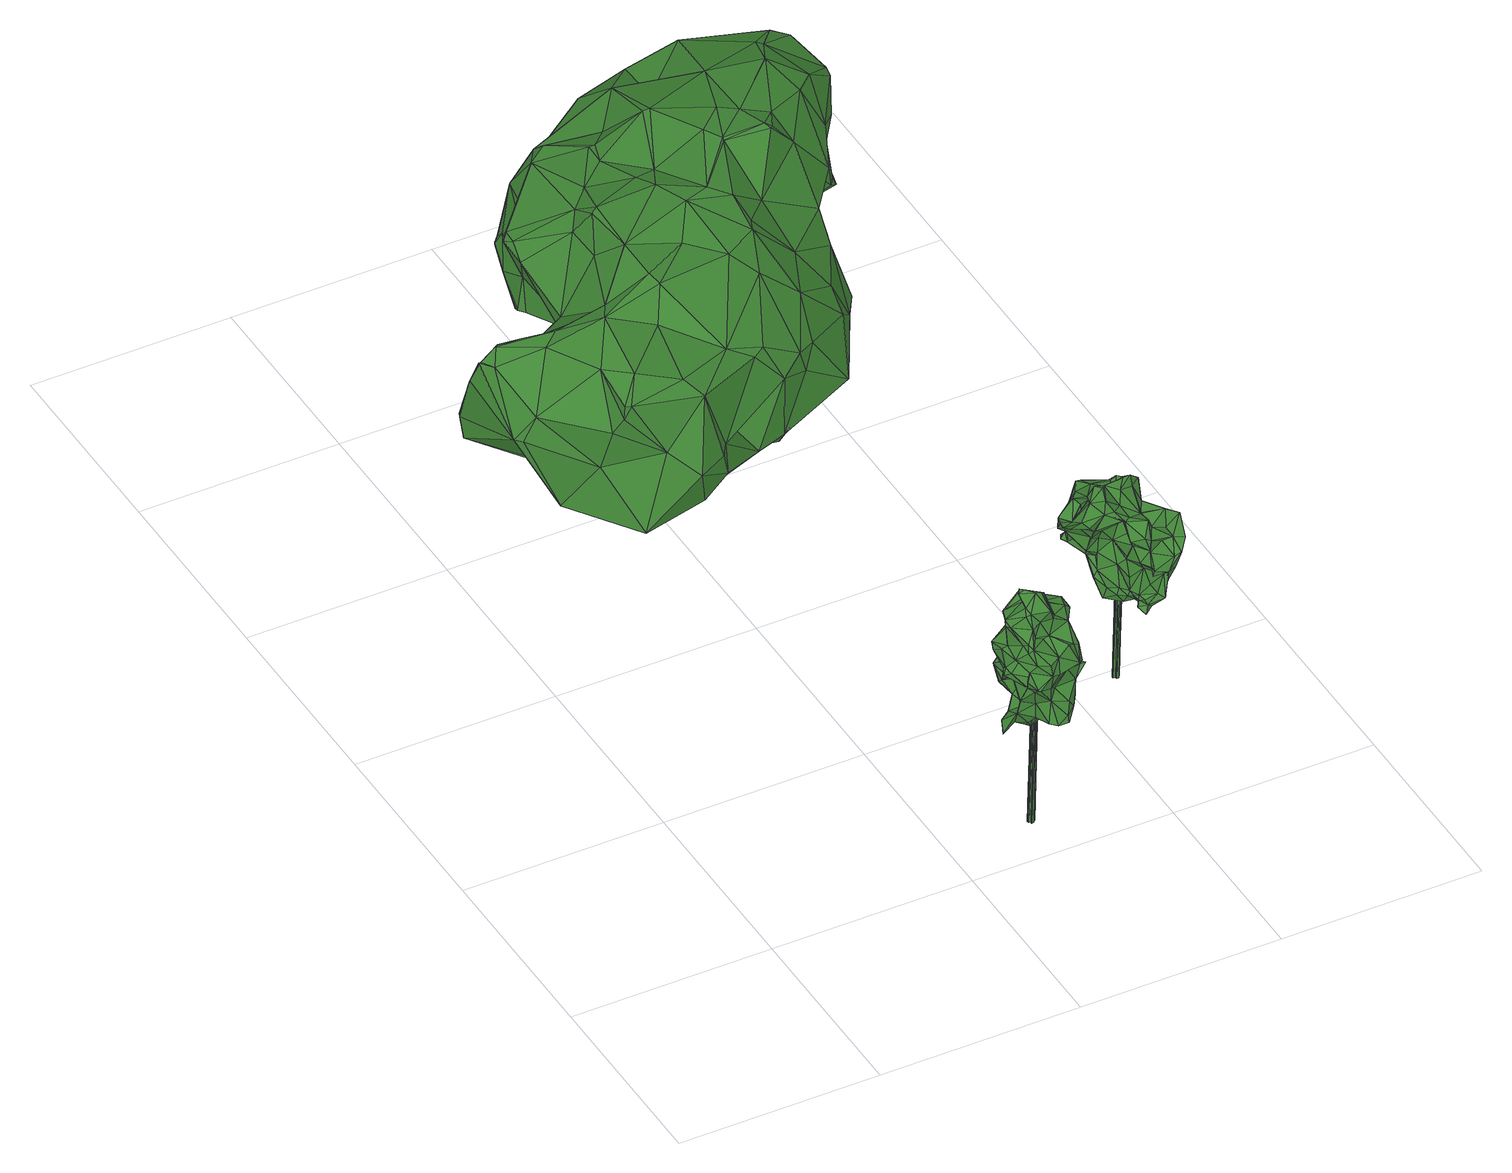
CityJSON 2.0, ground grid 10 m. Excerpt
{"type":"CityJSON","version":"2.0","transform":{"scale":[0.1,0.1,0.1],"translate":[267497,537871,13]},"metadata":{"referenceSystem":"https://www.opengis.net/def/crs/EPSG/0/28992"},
"CityObjects":{
"tree1":{"type":"SolitaryVegetationObject","attributes":{"gtid":310,"crown_width_m":4.36,"crown_median_z":22.22,"crown_r50_m":0.292,"crown_porosity":0.921,"trunk_H_m":8.79,"trunk_DBH_m":0.231,"trunk_radius_m":0.116,"trunk_base_height_m":13.43,"original_gtid":"310"},"geometry":[{"type":"MultiSurface","lod":"3","boundaries":[[[0,1,2]],[[0,2,3]],[[4,5,6]],[[7,8,9]],[[10,11,12]],[[13,14,15]],[[16,17,18]],[[19,20,14]],[[5,21,22]],[[4,21,5]],[[23,24,1]],[[25,5,22]],[[26,27,28]],[[22,29,25]],[[30,31,18]],[[32,33,34]],[[27,35,36]],[[37,1,38]],[[39,40,41]],[[39,42,40]],[[43,44,45]],[[46,47,48]],[[49,50,51]],[[7,24,8]],[[27,36,52]],[[53,54,55]],[[53,55,19]],[[56,57,58]],[[59,60,61]],[[62,63,64]],[[65,5,25]],[[66,49,67]],[[68,49,66]],[[15,69,70]],[[71,70,69]],[[72,73,7]],[[35,74,12]],[[75,29,76]],[[39,41,54]],[[18,17,77]],[[78,4,79]],[[80,81,82]],[[57,83,84]],[[15,70,53]],[[85,80,86]],[[87,61,88]],[[87,88,89]],[[9,12,74]],[[35,12,11]],[[35,11,90]],[[15,53,13]],[[65,91,92]],[[93,17,16]],[[52,94,45]],[[38,95,37]],[[96,97,98]],[[93,77,17]],[[25,29,65]],[[99,10,23]],[[100,101,102]],[[82,81,64]],[[9,10,12]],[[103,104,105]],[[22,21,106]],[[22,106,29]],[[79,46,107]],[[42,39,70]],[[19,108,20]],[[109,110,87]],[[111,112,113]],[[114,115,116]],[[19,55,54]],[[71,117,42]],[[70,71,42]],[[71,118,117]],[[4,119,21]],[[35,120,74]],[[19,14,13]],[[53,19,13]],[[121,122,123]],[[59,110,124]],[[105,28,52]],[[37,95,125]],[[126,36,90]],[[127,128,129]],[[130,68,85]],[[80,85,81]],[[99,23,0]],[[112,131,132]],[[133,132,131]],[[47,134,135]],[[47,135,48]],[[54,53,39]],[[53,70,39]],[[136,137,138]],[[139,140,123]],[[124,110,141]],[[107,95,142]],[[107,142,79]],[[109,87,143]],[[142,121,140]],[[110,59,87]],[[136,144,145]],[[103,105,52]],[[81,146,64]],[[28,105,31]],[[6,147,92]],[[148,85,86]],[[148,106,85]],[[0,23,1]],[[54,149,19]],[[150,151,152]],[[153,154,124]],[[101,154,153]],[[18,31,16]],[[51,79,155]],[[121,123,140]],[[54,41,156]],[[61,76,97]],[[75,76,61]],[[93,157,158]],[[114,157,16]],[[4,78,155]],[[159,44,43]],[[151,44,159]],[[160,161,152]],[[162,163,81]],[[77,30,18]],[[164,149,99]],[[16,31,114]],[[77,165,30]],[[98,148,86]],[[98,86,96]],[[76,29,106]],[[166,167,50]],[[97,76,98]],[[77,158,62]],[[154,92,147]],[[168,127,129]],[[168,129,118]],[[139,169,79]],[[78,79,169]],[[37,125,170]],[[171,119,154]],[[142,139,79]],[[172,116,143]],[[114,116,157]],[[31,115,114]],[[63,173,96]],[[138,137,174]],[[51,175,79]],[[113,176,108]],[[143,115,177]],[[156,10,149]],[[26,178,165]],[[10,99,149]],[[57,45,94]],[[100,102,47]],[[56,45,57]],[[165,77,179]],[[16,157,93]],[[43,56,180]],[[181,161,141]],[[177,161,181]],[[182,144,136]],[[145,32,34]],[[78,85,183]],[[4,6,92]],[[35,90,36]],[[43,180,129]],[[43,129,128]],[[136,127,168]],[[0,3,113]],[[113,3,111]],[[161,177,150]],[[23,10,8]],[[184,100,47]],[[92,154,119]],[[172,96,173]],[[93,158,77]],[[185,154,184]],[[186,187,163]],[[156,41,126]],[[26,120,35]],[[27,26,35]],[[105,104,31]],[[134,47,100]],[[180,118,129]],[[30,165,178]],[[188,128,127]],[[0,189,99]],[[158,63,62]],[[126,84,83]],[[174,190,191]],[[31,104,115]],[[177,115,104]],[[130,21,171]],[[26,74,120]],[[9,74,72]],[[71,133,168]],[[71,168,118]],[[61,60,75]],[[154,100,184]],[[89,143,87]],[[121,142,192]],[[127,193,188]],[[136,193,127]],[[145,34,193]],[[145,193,136]],[[172,88,97]],[[172,97,96]],[[174,137,190]],[[113,108,189]],[[113,189,0]],[[138,194,182]],[[138,182,136]],[[194,134,182]],[[28,27,52]],[[83,36,126]],[[108,19,164]],[[34,33,193]],[[133,69,195]],[[155,119,4]],[[155,78,67]],[[196,133,20]],[[196,20,132]],[[169,81,85]],[[169,85,78]],[[179,162,123]],[[182,47,144]],[[195,14,20]],[[195,20,133]],[[10,126,11]],[[156,126,10]],[[52,36,94]],[[11,126,90]],[[7,9,72]],[[197,121,73]],[[198,7,73]],[[198,73,121]],[[198,121,7]],[[1,199,2]],[[152,151,159]],[[103,44,151]],[[179,163,162]],[[8,10,9]],[[116,158,157]],[[30,178,31]],[[28,31,178]],[[148,98,76]],[[160,152,159]],[[137,200,190]],[[58,117,180]],[[58,180,56]],[[111,200,136]],[[142,140,139]],[[155,79,4]],[[154,68,171]],[[154,185,68]],[[14,69,15]],[[108,132,20]],[[184,167,166]],[[38,1,24]],[[7,38,24]],[[37,199,1]],[[185,49,68]],[[97,88,61]],[[137,136,200]],[[121,192,7]],[[143,89,201]],[[201,89,88]],[[38,192,95]],[[142,95,192]],[[104,150,177]],[[151,150,103]],[[104,103,150]],[[200,202,2]],[[143,116,115]],[[133,71,69]],[[164,19,149]],[[156,149,54]],[[28,178,26]],[[141,161,203]],[[184,166,185]],[[100,154,101]],[[63,86,64]],[[80,64,86]],[[147,65,92]],[[203,204,141]],[[94,36,57]],[[83,57,36]],[[23,8,24]],[[102,144,47]],[[199,170,191]],[[199,37,170]],[[112,176,113]],[[4,92,119]],[[171,21,119]],[[72,74,26]],[[182,134,47]],[[150,152,161]],[[41,84,126]],[[169,162,81]],[[169,139,162]],[[165,73,26]],[[128,205,160]],[[49,166,50]],[[206,67,183]],[[207,141,110]],[[207,110,109]],[[143,177,109]],[[181,141,207]],[[56,43,45]],[[46,79,175]],[[14,195,69]],[[50,175,51]],[[29,91,65]],[[170,125,48]],[[63,96,86]],[[60,59,154]],[[60,154,75]],[[5,65,147]],[[5,147,6]],[[186,77,62]],[[186,62,187]],[[146,187,64]],[[139,123,162]],[[166,49,185]],[[200,2,190]],[[111,3,200]],[[191,170,174]],[[64,80,82]],[[186,163,77]],[[77,163,179]],[[205,128,188]],[[68,206,85]],[[183,85,206]],[[62,64,187]],[[102,32,208]],[[102,208,144]],[[66,67,206]],[[78,183,67]],[[7,192,38]],[[164,99,189]],[[164,189,108]],[[205,188,204]],[[203,205,204]],[[146,81,163]],[[33,141,204]],[[33,204,193]],[[146,163,187]],[[106,130,85]],[[21,130,106]],[[68,130,171]],[[199,190,2]],[[191,190,199]],[[72,26,73]],[[75,154,91]],[[75,91,29]],[[59,124,154]],[[141,33,209]],[[48,125,46]],[[46,125,107]],[[158,173,63]],[[107,125,95]],[[172,173,116]],[[108,176,132]],[[112,132,176]],[[159,43,160]],[[205,161,160]],[[43,128,160]],[[193,204,188]],[[205,203,161]],[[161,203,150]],[[102,101,33]],[[33,101,209]],[[118,180,117]],[[201,88,143]],[[172,143,88]],[[57,40,58]],[[87,59,61]],[[174,48,138]],[[48,174,170]],[[66,206,68]],[[67,49,51]],[[67,51,155]],[[144,208,145]],[[32,145,208]],[[109,210,207]],[[109,177,210]],[[181,210,177]],[[207,210,181]],[[111,131,112]],[[136,131,111]],[[117,40,42]],[[136,168,131]],[[133,131,168]],[[102,33,211]],[[32,211,33]],[[102,211,32]],[[50,167,212]],[[175,50,212]],[[175,212,46]],[[167,184,212]],[[47,46,212]],[[47,212,184]],[[84,41,40]],[[84,40,57]],[[58,40,117]],[[101,153,124]],[[141,101,124]],[[141,209,101]],[[165,197,73]],[[196,132,133]],[[200,3,202]],[[134,194,135]],[[2,202,3]],[[48,135,138]],[[138,135,194]],[[116,173,158]],[[148,76,106]],[[197,122,121]],[[165,122,197]],[[179,122,165]],[[123,122,179]],[[52,44,103]],[[45,44,52]],[[154,92,91]],[[213,214,215]],[[213,215,216]],[[216,215,217]],[[216,217,218]],[[215,214,219]],[[215,219,217]],[[217,219,220]],[[217,220,218]],[[219,214,221]],[[219,221,220]],[[220,221,222]],[[220,222,218]],[[221,214,223]],[[221,223,222]],[[223,214,224]],[[223,224,222]],[[222,224,225]],[[222,225,218]],[[224,214,226]],[[224,226,225]],[[225,226,227]],[[225,227,218]],[[226,214,227]],[[214,228,227]],[[227,228,229]],[[227,229,218]],[[228,214,230]],[[228,230,229]],[[230,214,231]],[[230,231,229]],[[229,231,232]],[[229,232,218]],[[231,214,233]],[[231,233,232]],[[233,214,213]],[[233,213,232]],[[232,213,216]],[[232,216,218]]]}]},
"tree2":{"type":"SolitaryVegetationObject","attributes":{"gtid":207,"crown_width_m":21.59,"crown_median_z":22.96,"crown_r50_m":0.52,"crown_porosity":0.862,"trunk_H_m":9.51,"trunk_DBH_m":1.42,"trunk_radius_m":0.71,"trunk_base_height_m":13.45,"original_gtid":"207"},"geometry":[{"type":"Solid","lod":"3","boundaries":[[[[234,235,236]],[[234,236,237]],[[238,239,240]],[[241,242,243]],[[244,245,246]],[[247,248,249]],[[250,251,252]],[[253,254,255]],[[256,257,258]],[[259,260,261]],[[262,263,264]],[[265,266,252]],[[267,268,250]],[[257,269,258]],[[270,271,272]],[[271,273,272]],[[274,275,276]],[[277,278,279]],[[248,255,280]],[[281,282,283]],[[284,285,286]],[[287,288,289]],[[287,289,274]],[[290,291,292]],[[293,268,294]],[[295,293,294]],[[288,296,297]],[[298,299,300]],[[244,301,245]],[[236,302,237]],[[303,286,285]],[[261,304,259]],[[305,278,277]],[[306,307,308]],[[309,310,311]],[[309,311,312]],[[243,313,264]],[[314,242,315]],[[316,317,318]],[[283,282,319]],[[320,239,238]],[[320,321,239]],[[322,323,324]],[[316,269,257]],[[248,247,325]],[[326,327,328]],[[329,330,331]],[[332,277,279]],[[272,306,270]],[[333,334,335]],[[336,337,338]],[[336,338,339]],[[317,340,318]],[[341,342,333]],[[343,344,345]],[[256,332,346]],[[256,346,262]],[[339,282,336]],[[326,347,348]],[[260,259,349]],[[298,350,351]],[[263,243,264]],[[352,253,353]],[[268,354,251]],[[348,355,356]],[[279,346,332]],[[264,257,262]],[[256,262,257]],[[249,357,247]],[[358,359,315]],[[360,361,305]],[[358,321,362]],[[363,360,258]],[[246,364,244]],[[285,244,364]],[[348,365,326]],[[360,305,332]],[[329,366,266]],[[316,367,265]],[[305,361,368]],[[320,362,321]],[[325,369,370]],[[371,369,325]],[[332,256,360]],[[372,373,311]],[[374,311,373]],[[375,376,275]],[[305,277,332]],[[259,377,349]],[[362,349,377]],[[353,369,378]],[[292,265,290]],[[290,354,291]],[[379,380,381]],[[241,382,383]],[[384,270,306]],[[329,260,330]],[[344,385,365]],[[363,361,360]],[[310,372,311]],[[386,387,278]],[[275,388,300]],[[237,389,390]],[[391,392,373]],[[391,373,393]],[[354,293,291]],[[394,315,242]],[[394,242,395]],[[363,292,291]],[[374,312,311]],[[308,396,335]],[[356,397,343]],[[329,304,261]],[[266,304,329]],[[374,398,312]],[[343,345,356]],[[365,348,345]],[[344,343,399]],[[399,343,397]],[[399,397,263]],[[268,251,250]],[[373,400,398]],[[392,400,373]],[[394,395,401]],[[368,295,323]],[[402,403,398]],[[398,403,404]],[[256,258,360]],[[283,405,281]],[[405,283,326]],[[306,272,273]],[[383,395,242]],[[406,407,262]],[[243,242,314]],[[245,301,381]],[[321,408,379]],[[409,410,396]],[[411,371,325]],[[286,303,412]],[[380,413,414]],[[379,239,321]],[[381,415,245]],[[248,235,249]],[[234,249,235]],[[410,409,416]],[[248,412,236]],[[288,287,296]],[[274,296,287]],[[417,418,419]],[[379,418,239]],[[419,420,417]],[[316,363,269]],[[248,236,235]],[[341,274,342]],[[276,342,274]],[[317,257,421]],[[271,270,384]],[[389,422,390]],[[423,392,384]],[[356,345,348]],[[296,424,297]],[[325,247,357]],[[411,325,357]],[[425,302,414]],[[303,414,302]],[[281,426,427]],[[281,427,282]],[[428,268,267]],[[429,422,337]],[[331,366,329]],[[281,298,426]],[[280,412,248]],[[381,418,379]],[[419,418,381]],[[314,430,431]],[[299,276,275]],[[417,416,418]],[[417,410,416]],[[239,418,416]],[[432,433,391]],[[252,290,265]],[[251,354,290]],[[251,290,252]],[[255,369,353]],[[434,389,435]],[[428,309,312]],[[310,309,428]],[[436,411,429]],[[341,420,274]],[[297,253,288]],[[234,390,422]],[[249,422,357]],[[437,326,328]],[[405,326,437]],[[335,396,341]],[[335,341,333]],[[406,262,346]],[[353,253,255]],[[297,424,301]],[[295,294,323]],[[365,345,344]],[[234,422,249]],[[237,302,425]],[[330,349,320]],[[438,315,394]],[[372,393,373]],[[322,368,323]],[[396,410,439]],[[362,440,358]],[[441,421,257]],[[442,386,403]],[[426,443,427]],[[376,443,426]],[[441,444,421]],[[265,367,304]],[[259,304,367]],[[293,354,268]],[[316,318,367]],[[429,445,436]],[[337,445,429]],[[355,348,347]],[[412,303,302]],[[412,302,236]],[[414,246,415]],[[414,415,380]],[[446,386,278]],[[338,337,434]],[[283,347,326]],[[389,425,435]],[[385,447,365]],[[448,385,406]],[[234,237,390]],[[301,449,381]],[[419,381,449]],[[355,347,319]],[[283,319,347]],[[411,436,371]],[[443,371,436]],[[405,437,450]],[[314,359,430]],[[315,359,314]],[[288,352,289]],[[298,351,299]],[[303,364,246]],[[303,285,364]],[[331,451,366]],[[452,451,331]],[[416,240,239]],[[326,365,447]],[[453,326,447]],[[240,330,238]],[[237,425,389]],[[273,307,306]],[[401,438,394]],[[443,436,445]],[[261,260,329]],[[383,382,339]],[[357,429,411]],[[312,454,322]],[[428,432,455]],[[267,432,428]],[[363,316,292]],[[292,316,265]],[[257,317,316]],[[279,406,346]],[[456,457,386]],[[456,386,442]],[[258,269,363]],[[279,448,406]],[[279,457,448]],[[259,367,377]],[[362,340,440]],[[363,368,361]],[[306,458,384]],[[340,377,318]],[[273,451,452]],[[271,451,273]],[[241,243,459]],[[428,455,310]],[[448,456,460]],[[442,460,456]],[[422,434,337]],[[461,335,334]],[[393,432,391]],[[443,369,371]],[[355,319,462]],[[463,241,459]],[[417,439,410]],[[363,295,368]],[[255,254,280]],[[363,291,295]],[[306,308,458]],[[382,462,339]],[[388,376,464]],[[246,414,303]],[[341,396,439]],[[310,455,372]],[[350,458,351]],[[263,397,463]],[[288,253,352]],[[244,284,301]],[[297,301,284]],[[253,297,284]],[[284,244,285]],[[275,300,299]],[[353,275,352]],[[438,413,408]],[[438,408,321]],[[278,465,446]],[[398,400,402]],[[423,402,400]],[[438,358,315]],[[321,358,438]],[[274,466,467]],[[263,459,243]],[[468,307,452]],[[243,431,313]],[[314,431,243]],[[463,382,241]],[[399,407,344]],[[344,407,385]],[[406,385,407]],[[263,262,407]],[[263,407,399]],[[412,254,286]],[[280,254,412]],[[284,254,253]],[[286,254,284]],[[428,294,268]],[[446,404,386]],[[291,293,295]],[[312,398,454]],[[446,465,368]],[[404,454,398]],[[374,373,398]],[[356,462,397]],[[463,397,462]],[[320,238,330]],[[265,304,266]],[[271,384,392]],[[250,469,267]],[[433,267,469]],[[422,429,357]],[[274,420,466]],[[336,445,337]],[[330,260,349]],[[339,395,383]],[[405,298,281]],[[355,462,356]],[[445,427,443]],[[278,387,470]],[[318,377,367]],[[335,461,308]],[[452,307,273]],[[392,451,271]],[[403,402,442]],[[420,439,417]],[[383,242,241]],[[396,307,409]],[[308,307,396]],[[468,409,307]],[[331,330,240]],[[422,389,434]],[[387,386,470]],[[386,457,470]],[[403,386,404]],[[255,370,369]],[[438,471,413]],[[472,471,438]],[[419,449,420]],[[420,467,466]],[[472,438,401]],[[413,471,414]],[[405,350,298]],[[240,468,452]],[[240,452,331]],[[416,468,240]],[[416,409,468]],[[449,301,467]],[[424,467,301]],[[376,426,464]],[[461,299,351]],[[450,473,350]],[[474,475,423]],[[455,476,372]],[[246,245,415]],[[248,370,255]],[[325,370,248]],[[450,474,473]],[[320,349,362]],[[457,456,448]],[[264,313,441]],[[264,441,257]],[[327,460,442]],[[442,475,327]],[[460,453,447]],[[350,405,450]],[[433,432,267]],[[401,395,338]],[[339,338,395]],[[442,402,423]],[[341,439,420]],[[299,334,333]],[[461,334,299]],[[404,446,454]],[[446,322,454]],[[472,425,471]],[[446,368,322]],[[474,450,437]],[[328,474,437]],[[339,462,282]],[[393,476,432]],[[372,476,393]],[[461,351,458]],[[458,308,461]],[[424,296,467]],[[384,477,423]],[[458,477,384]],[[299,342,276]],[[333,342,299]],[[282,427,336]],[[445,336,427]],[[465,278,478]],[[278,305,478]],[[465,478,368]],[[305,368,478]],[[324,323,294]],[[324,294,428]],[[266,469,252]],[[362,377,340]],[[458,350,473]],[[474,458,473]],[[448,460,447]],[[448,447,385]],[[463,459,263]],[[266,366,469]],[[366,433,469]],[[252,469,250]],[[430,444,431]],[[444,313,431]],[[441,313,444]],[[440,317,421]],[[440,421,430]],[[430,421,444]],[[440,340,317]],[[423,400,392]],[[282,462,319]],[[463,462,382]],[[369,443,378]],[[414,471,425]],[[275,353,375]],[[352,275,289]],[[279,470,457]],[[278,470,279]],[[475,474,328]],[[455,432,476]],[[353,378,375]],[[338,434,472]],[[338,472,401]],[[435,425,472]],[[435,472,434]],[[392,479,451]],[[391,479,392]],[[366,451,479]],[[274,289,275]],[[433,366,479]],[[433,479,391]],[[423,475,442]],[[475,328,327]],[[413,380,408]],[[379,408,380]],[[460,327,453]],[[453,327,326]],[[312,324,428]],[[322,324,312]],[[423,477,474]],[[474,477,458]],[[375,443,376]],[[443,375,378]],[[376,388,275]],[[381,380,415]],[[274,467,296]],[[420,449,467]],[[388,464,300]],[[298,464,426]],[[298,300,464]],[[440,430,359]],[[440,359,358]],[[480,481,482]],[[480,482,483]],[[483,482,484]],[[483,484,485]],[[482,481,486]],[[482,486,484]],[[484,486,487]],[[484,487,485]],[[486,481,488]],[[486,488,487]],[[487,488,489]],[[487,489,485]],[[488,481,490]],[[488,490,489]],[[489,490,491]],[[489,491,485]],[[490,481,492]],[[490,492,491]],[[491,492,493]],[[491,493,485]],[[492,481,494]],[[492,494,493]],[[493,494,495]],[[493,495,485]],[[494,481,496]],[[494,496,495]],[[495,496,497]],[[495,497,485]],[[496,481,498]],[[496,498,497]],[[497,498,499]],[[497,499,485]],[[498,481,500]],[[498,500,499]],[[499,500,501]],[[499,501,485]],[[500,481,502]],[[500,502,501]],[[501,502,503]],[[501,503,485]],[[502,481,504]],[[502,504,503]],[[503,504,505]],[[503,505,485]],[[504,481,506]],[[504,506,505]],[[505,506,507]],[[505,507,485]],[[506,481,508]],[[506,508,507]],[[507,508,509]],[[507,509,485]],[[508,481,510]],[[508,510,509]],[[509,510,511]],[[509,511,485]],[[510,481,512]],[[510,512,511]],[[511,512,513]],[[511,513,485]],[[512,481,514]],[[512,514,513]],[[513,514,515]],[[513,515,485]],[[514,481,516]],[[514,516,515]],[[515,516,517]],[[515,517,485]],[[516,481,518]],[[516,518,517]],[[517,518,519]],[[517,519,485]],[[518,481,520]],[[518,520,519]],[[519,520,521]],[[519,521,485]],[[520,481,522]],[[520,522,521]],[[521,522,523]],[[521,523,485]],[[522,481,524]],[[522,524,523]],[[523,524,525]],[[523,525,485]],[[524,481,526]],[[524,526,525]],[[525,526,527]],[[525,527,485]],[[526,481,528]],[[526,528,527]],[[527,528,529]],[[527,529,485]],[[528,481,480]],[[528,480,529]],[[529,480,483]],[[529,483,485]]]]}]},
"tree3":{"type":"SolitaryVegetationObject","attributes":{"gtid":359,"crown_width_m":5.49,"crown_median_z":21.14,"crown_r50_m":0.284,"crown_porosity":0.916,"trunk_H_m":7.63,"trunk_DBH_m":0.27,"trunk_radius_m":0.135,"trunk_base_height_m":13.51,"original_gtid":"360"},"geometry":[{"type":"MultiSurface","lod":"3","boundaries":[[[530,531,532]],[[533,534,535]],[[536,537,538]],[[532,539,530]],[[540,541,542]],[[542,543,540]],[[544,535,545]],[[546,547,548]],[[549,550,551]],[[552,553,554]],[[555,556,557]],[[558,559,560]],[[561,562,551]],[[563,564,565]],[[536,565,537]],[[562,566,567]],[[530,539,568]],[[569,570,571]],[[555,572,573]],[[555,573,574]],[[575,576,577]],[[578,579,580]],[[552,554,580]],[[581,582,583]],[[584,585,586]],[[587,565,588]],[[589,590,591]],[[592,593,572]],[[594,595,596]],[[597,595,594]],[[598,599,600]],[[590,541,601]],[[602,603,604]],[[600,599,605]],[[606,547,581]],[[548,547,606]],[[607,608,586]],[[609,610,611]],[[575,542,612]],[[601,613,614]],[[598,546,599]],[[577,615,616]],[[574,617,546]],[[618,619,620]],[[573,572,621]],[[622,623,553]],[[545,535,559]],[[581,624,606]],[[625,545,626]],[[627,628,629]],[[630,631,632]],[[577,633,615]],[[577,576,633]],[[634,635,636]],[[548,606,574]],[[611,637,544]],[[638,639,612]],[[566,640,641]],[[575,633,576]],[[642,547,546]],[[575,577,616]],[[643,641,644]],[[569,571,645]],[[636,635,646]],[[532,531,647]],[[597,628,595]],[[644,591,601]],[[565,564,648]],[[530,630,531]],[[584,586,607]],[[593,621,572]],[[649,650,651]],[[652,651,650]],[[630,632,531]],[[572,555,592]],[[653,610,609]],[[611,609,654]],[[595,531,596]],[[538,655,656]],[[536,538,656]],[[590,542,541]],[[553,657,578]],[[553,578,554]],[[596,531,657]],[[612,542,590]],[[596,657,658]],[[659,556,555]],[[566,660,640]],[[652,650,661]],[[649,661,650]],[[662,663,664]],[[665,666,626]],[[667,623,657]],[[667,657,531]],[[627,668,628]],[[541,669,670]],[[595,671,531]],[[647,531,671]],[[548,574,546]],[[672,673,545]],[[558,673,672]],[[644,641,591]],[[585,579,674]],[[675,676,650]],[[617,650,676]],[[574,677,678]],[[633,612,615]],[[658,655,679]],[[658,679,680]],[[681,682,664]],[[683,639,638]],[[549,551,684]],[[592,555,611]],[[637,611,555]],[[677,574,685]],[[666,686,663]],[[643,566,641]],[[687,634,688]],[[575,612,633]],[[544,533,535]],[[637,533,544]],[[689,617,676]],[[561,551,603]],[[651,652,675]],[[555,557,637]],[[567,566,643]],[[657,656,658]],[[617,599,546]],[[574,606,685]],[[635,687,619]],[[634,687,635]],[[690,691,683]],[[553,635,622]],[[692,639,693]],[[570,569,684]],[[562,567,570]],[[686,681,664]],[[649,694,661]],[[649,651,592]],[[550,627,695]],[[603,695,627]],[[659,555,574]],[[659,574,678]],[[558,560,641]],[[558,641,640]],[[617,689,599]],[[550,549,627]],[[637,557,533]],[[690,696,534]],[[697,698,699]],[[634,698,697]],[[695,551,550]],[[532,647,539]],[[686,666,665]],[[639,692,612]],[[700,651,675]],[[592,651,593]],[[700,593,651]],[[631,607,632]],[[611,701,609]],[[544,701,611]],[[594,658,680]],[[603,551,695]],[[662,648,564]],[[662,564,702]],[[581,619,687]],[[600,563,703]],[[622,704,618]],[[656,655,658]],[[607,586,632]],[[622,618,703]],[[688,581,687]],[[570,684,551]],[[570,567,571]],[[570,551,562]],[[559,534,560]],[[582,556,705]],[[582,705,583]],[[706,585,584]],[[627,629,604]],[[581,547,619]],[[626,545,673]],[[626,673,665]],[[680,679,707]],[[600,708,598]],[[578,580,554]],[[706,646,585]],[[696,690,589]],[[549,539,647]],[[647,671,549]],[[671,668,549]],[[684,539,549]],[[631,709,607]],[[552,580,646]],[[598,642,546]],[[622,703,710]],[[666,663,711]],[[586,608,632]],[[562,660,566]],[[712,680,707]],[[601,614,644]],[[710,703,713]],[[714,693,691]],[[627,549,668]],[[701,625,715]],[[716,682,681]],[[603,602,561]],[[583,677,624]],[[606,624,685]],[[677,685,624]],[[717,605,661]],[[706,636,646]],[[683,638,690]],[[563,713,703]],[[589,690,638]],[[680,712,597]],[[680,597,594]],[[672,545,559]],[[672,559,558]],[[678,705,659]],[[533,556,534]],[[556,718,534]],[[601,591,590]],[[627,604,603]],[[629,712,707]],[[629,707,719]],[[628,668,720]],[[652,689,676]],[[652,676,675]],[[668,721,720]],[[628,721,722]],[[671,722,721]],[[542,575,543]],[[688,723,724]],[[615,724,723]],[[547,642,620]],[[636,698,634]],[[575,616,543]],[[615,723,616]],[[716,604,719]],[[587,537,565]],[[628,720,721]],[[568,539,725]],[[568,725,645]],[[596,658,594]],[[582,581,726]],[[582,726,727]],[[623,674,579]],[[631,568,709]],[[714,692,693]],[[706,584,728]],[[716,679,538]],[[719,604,629]],[[573,617,574]],[[573,621,593]],[[573,593,617]],[[708,618,642]],[[708,642,598]],[[709,613,607]],[[623,657,553]],[[623,656,657]],[[729,727,726]],[[571,643,644]],[[645,725,569]],[[681,686,604]],[[681,604,716]],[[686,602,604]],[[612,730,638]],[[534,559,535]],[[626,711,715]],[[632,608,670]],[[593,700,675]],[[654,609,653]],[[581,724,692]],[[729,581,692]],[[581,583,624]],[[688,724,581]],[[580,579,646]],[[585,646,579]],[[661,689,652]],[[727,718,556]],[[692,731,727]],[[644,732,571]],[[698,706,543]],[[561,660,562]],[[724,612,692]],[[724,615,612]],[[612,590,589]],[[553,646,635]],[[552,646,553]],[[599,689,605]],[[600,605,563]],[[605,733,563]],[[545,701,544]],[[689,661,605]],[[692,714,731]],[[727,714,718]],[[662,565,648]],[[705,678,677]],[[630,568,631]],[[702,610,653]],[[719,679,716]],[[719,707,679]],[[629,628,712]],[[712,628,597]],[[659,705,556]],[[530,568,630]],[[610,702,717]],[[588,662,664]],[[588,664,587]],[[656,713,536]],[[660,665,673]],[[660,673,558]],[[622,656,623]],[[656,710,713]],[[622,710,656]],[[569,539,684]],[[699,543,616]],[[698,543,699]],[[665,734,686]],[[696,589,735]],[[578,657,623]],[[705,677,583]],[[733,564,563]],[[662,588,565]],[[618,704,619]],[[635,619,704]],[[607,736,728]],[[736,706,728]],[[736,543,706]],[[607,728,584]],[[616,723,699]],[[558,640,660]],[[613,608,607]],[[702,564,717]],[[717,564,733]],[[717,733,605]],[[531,737,667]],[[632,737,531]],[[623,738,670]],[[667,670,738]],[[667,738,623]],[[568,732,709]],[[709,732,613]],[[547,620,619]],[[641,560,735]],[[686,664,663]],[[587,664,537]],[[591,641,735]],[[591,735,589]],[[635,704,622]],[[563,565,713]],[[536,713,565]],[[534,696,735]],[[534,735,560]],[[623,579,578]],[[618,620,642]],[[540,543,736]],[[601,541,670]],[[601,670,613]],[[556,533,557]],[[595,722,671]],[[628,722,595]],[[592,610,649]],[[611,610,592]],[[625,626,715]],[[540,736,607]],[[582,727,556]],[[731,714,727]],[[664,682,537]],[[667,737,670]],[[670,737,632]],[[729,692,727]],[[729,726,581]],[[585,674,586]],[[540,586,541]],[[607,586,540]],[[686,734,602]],[[602,734,561]],[[688,699,723]],[[697,699,688]],[[697,688,634]],[[638,730,589]],[[612,589,730]],[[698,636,706]],[[670,669,623]],[[674,623,669]],[[660,561,734]],[[660,734,665]],[[600,703,708]],[[618,708,703]],[[739,669,541]],[[674,669,739]],[[674,739,541]],[[675,650,593]],[[534,691,690]],[[718,691,534]],[[714,691,718]],[[569,725,539]],[[670,608,613]],[[701,545,625]],[[609,715,711]],[[609,711,653]],[[662,711,663]],[[653,711,702]],[[662,702,711]],[[666,711,626]],[[538,679,655]],[[732,644,614]],[[732,614,613]],[[683,693,639]],[[691,693,683]],[[538,537,682]],[[538,682,716]],[[609,701,715]],[[674,740,586]],[[541,586,740]],[[541,740,674]],[[661,694,717]],[[671,721,668]],[[610,717,694]],[[649,610,694]],[[643,571,567]],[[593,650,617]],[[732,645,571]],[[568,645,732]],[[741,742,743]],[[741,743,744]],[[743,742,745]],[[743,745,744]],[[744,745,746]],[[744,746,747]],[[745,742,748]],[[745,748,746]],[[746,748,749]],[[746,749,747]],[[748,742,750]],[[748,750,749]],[[749,750,751]],[[749,751,747]],[[750,742,752]],[[750,752,751]],[[752,742,753]],[[752,753,751]],[[751,753,754]],[[751,754,747]],[[753,742,755]],[[753,755,754]],[[754,755,756]],[[754,756,747]],[[755,742,756]],[[742,757,756]],[[756,757,758]],[[756,758,747]],[[757,742,759]],[[757,759,758]],[[758,759,760]],[[758,760,747]],[[759,742,761]],[[759,761,760]],[[760,761,762]],[[760,762,747]],[[761,742,741]],[[761,741,762]],[[762,741,744]],[[762,744,747]]]}]}
},
"vertices":[
[161,31,119],[160,31,107],[154,30,109],[154,38,117],[150,45,75],[146,47,67],[146,50,79],[161,22,103],[158,21,112],[160,13,106],[157,17,117],[155,8,111],[158,9,109],[139,24,136],[138,27,135],[136,24,135],[143,0,75],[149,1,74],[149,2,77],[148,23,132],[141,32,130],[148,41,69],[145,43,65],[162,25,117],[160,24,112],[143,46,66],[152,8,98],[146,4,100],[142,5,93],[142,40,66],[151,5,82],[142,5,86],[143,32,97],[133,28,96],[134,29,100],[156,4,103],[146,5,109],[164,37,103],[164,28,102],[138,16,128],[138,14,121],[142,15,123],[136,17,127],[129,13,108],[133,8,103],[136,6,107],[153,42,91],[141,43,92],[152,45,94],[146,26,84],[148,30,93],[153,27,84],[142,3,101],[143,21,135],[147,14,128],[146,21,134],[133,9,113],[135,8,115],[134,11,116],[137,28,77],[140,32,73],[135,25,69],[146,14,73],[143,16,70],[148,21,70],[141,49,67],[143,24,79],[153,31,80],[141,32,73],[139,25,129],[137,19,130],[130,25,122],[159,11,102],[161,14,93],[158,6,102],[140,35,70],[143,31,64],[155,8,76],[155,31,77],[155,36,82],[153,23,63],[158,24,66],[156,22,64],[143,14,114],[139,14,116],[149,27,67],[149,23,63],[131,24,71],[131,18,69],[126,21,70],[151,5,114],[144,40,71],[146,45,76],[149,2,74],[141,3,107],[162,32,93],[141,22,60],[139,23,61],[143,25,63],[159,24,120],[138,43,89],[131,38,88],[135,37,88],[135,4,95],[135,7,92],[136,3,95],[145,34,65],[157,38,93],[148,32,126],[136,18,77],[134,26,78],[145,43,115],[142,40,118],[153,38,119],[140,3,75],[138,12,81],[138,12,73],[130,20,121],[129,23,120],[148,43,74],[156,5,101],[157,23,92],[160,16,89],[160,18,85],[130,31,83],[157,39,98],[146,14,115],[127,32,106],[127,23,108],[130,23,109],[145,34,67],[139,35,114],[142,33,118],[132,31,122],[139,46,92],[141,47,96],[137,38,107],[145,38,104],[143,44,102],[160,29,84],[161,28,87],[130,28,86],[162,30,90],[130,14,77],[143,41,97],[139,35,106],[151,23,75],[144,48,78],[145,27,64],[151,19,121],[133,10,93],[132,8,98],[138,14,94],[135,33,84],[137,41,78],[153,35,80],[149,16,122],[142,5,73],[143,9,73],[136,10,103],[137,20,104],[131,21,94],[160,20,77],[161,18,73],[148,24,126],[157,10,89],[139,31,86],[146,33,94],[135,30,114],[157,30,77],[155,43,104],[144,39,71],[136,15,69],[138,15,70],[150,43,102],[156,32,94],[148,34,119],[131,13,84],[146,9,89],[160,16,81],[133,14,114],[134,22,92],[141,44,98],[152,26,77],[140,40,89],[139,35,82],[155,16,81],[151,21,77],[126,29,104],[152,31,120],[153,37,103],[155,43,105],[157,26,98],[131,30,99],[140,47,96],[140,28,128],[141,29,126],[164,14,93],[154,20,96],[156,38,105],[144,34,111],[123,14,68],[148,32,114],[127,21,95],[128,23,97],[129,23,97],[145,23,77],[139,24,87],[144,35,97],[133,29,86],[138,16,86],[141,27,94],[148,36,96],[144,25,4],[142,24,4],[143,25,4],[146,25,92],[146,26,92],[145,25,92],[143,26,4],[145,26,92],[142,26,4],[144,26,92],[142,25,4],[141,25,4],[144,25,92],[141,24,4],[144,24,92],[142,23,4],[145,24,92],[143,23,4],[143,24,4],[146,24,92],[144,24,4],
[5,278,135],[4,278,135],[8,271,136],[13,279,140],[144,286,156],[141,279,157],[165,285,131],[60,357,131],[83,336,150],[85,380,144],[45,213,141],[74,219,141],[53,225,148],[4,296,92],[9,255,106],[2,283,122],[234,380,136],[234,384,138],[217,368,152],[49,207,72],[38,229,98],[27,245,69],[132,424,131],[138,404,149],[157,427,136],[175,331,167],[177,329,165],[178,330,165],[114,418,120],[83,396,122],[96,398,135],[200,377,161],[206,356,156],[235,381,113],[237,390,121],[155,400,141],[197,304,76],[194,314,79],[200,301,78],[201,299,82],[120,234,72],[87,246,78],[121,238,71],[160,444,78],[167,443,72],[146,438,71],[12,252,106],[81,323,90],[76,327,91],[77,356,78],[60,208,113],[43,216,132],[40,221,122],[88,216,79],[80,210,77],[80,221,70],[209,395,153],[221,412,144],[207,399,152],[224,411,142],[231,411,100],[215,412,123],[92,211,87],[73,199,101],[112,313,75],[118,274,69],[89,281,86],[81,212,134],[31,266,142],[43,238,145],[184,342,162],[177,451,99],[197,299,74],[194,288,82],[183,283,63],[236,407,74],[241,402,74],[229,389,66],[226,408,71],[94,385,147],[91,342,155],[85,320,162],[173,383,160],[136,365,166],[162,352,166],[71,359,80],[142,299,162],[119,300,167],[213,411,79],[221,408,99],[231,412,93],[5,294,81],[91,363,76],[124,374,89],[114,356,84],[191,334,148],[160,306,147],[191,311,127],[147,443,100],[139,251,58],[144,260,59],[149,258,58],[64,318,106],[36,297,94],[62,310,116],[59,342,125],[149,340,167],[134,237,74],[131,243,66],[77,399,88],[78,401,87],[74,384,83],[125,429,98],[74,363,76],[70,367,77],[154,330,166],[125,319,54],[127,302,60],[77,224,68],[50,247,62],[228,406,143],[69,363,79],[73,384,85],[5,298,92],[113,317,166],[110,330,162],[164,439,119],[187,439,117],[132,305,166],[182,424,145],[43,215,140],[76,386,83],[209,335,126],[171,347,165],[194,434,111],[25,271,78],[25,271,79],[11,296,81],[239,384,70],[220,380,69],[213,391,61],[56,263,73],[74,281,82],[154,331,167],[50,263,77],[123,268,158],[85,261,161],[103,233,137],[57,354,129],[59,349,132],[182,324,70],[87,405,85],[164,422,80],[161,433,73],[81,282,82],[27,281,138],[15,281,139],[218,371,96],[188,346,75],[235,381,73],[82,318,161],[77,327,146],[172,248,83],[78,394,97],[205,392,62],[80,402,89],[184,378,70],[77,307,147],[181,380,71],[174,392,78],[199,403,81],[112,328,72],[118,420,90],[88,407,88],[107,281,161],[180,268,102],[152,244,114],[11,302,85],[17,249,120],[83,267,163],[56,258,155],[78,250,148],[155,261,129],[142,237,117],[135,262,147],[122,234,130],[131,231,111],[133,366,165],[14,285,131],[172,351,65],[89,209,99],[39,272,144],[81,295,85],[71,305,93],[235,412,92],[21,300,91],[105,354,156],[106,366,155],[232,380,100],[214,360,125],[35,283,132],[34,282,135],[28,298,87],[117,339,68],[83,290,163],[146,239,104],[121,333,160],[121,381,147],[151,381,75],[40,288,80],[109,366,155],[36,298,92],[179,429,96],[93,391,86],[120,416,91],[116,231,129],[125,328,52],[196,330,116],[191,300,114],[99,383,90],[211,410,77],[238,390,78],[147,415,90],[152,429,71],[167,305,61],[77,376,128],[126,381,91],[141,269,64],[71,362,98],[74,370,119],[81,291,83],[178,440,94],[104,242,93],[93,215,100],[179,277,112],[217,353,134],[156,432,71],[62,269,152],[68,279,140],[127,327,53],[133,336,61],[144,365,84],[237,384,75],[166,326,73],[177,448,96],[196,357,111],[135,325,5],[128,324,4],[134,326,5],[132,324,100],[132,325,100],[125,323,100],[134,328,5],[131,327,100],[132,330,5],[130,329,100],[131,331,5],[129,330,100],[129,331,5],[127,330,100],[127,332,5],[125,331,100],[126,331,5],[123,330,100],[124,331,4],[121,330,100],[122,329,4],[120,328,99],[121,328,4],[119,327,99],[121,326,4],[118,325,99],[120,324,4],[118,323,99],[121,323,4],[118,322,99],[121,321,4],[119,320,99],[123,319,4],[120,318,99],[124,318,4],[122,317,99],[126,318,4],[123,317,99],[128,317,4],[125,316,99],[129,318,4],[127,317,100],[131,318,5],[129,317,100],[133,320,5],[130,319,100],[134,321,5],[131,320,100],[134,323,5],[132,322,100],
[217,117,102],[208,111,97],[213,114,105],[239,73,84],[244,83,87],[245,72,91],[213,93,88],[213,90,94],[209,92,90],[217,108,106],[225,113,78],[230,107,80],[233,108,80],[231,114,76],[241,68,87],[240,74,92],[218,79,60],[218,89,64],[225,82,65],[210,98,109],[212,95,116],[219,99,111],[206,115,77],[206,109,77],[204,111,78],[231,68,69],[237,79,77],[236,71,80],[242,85,99],[248,83,96],[244,88,95],[222,90,105],[225,95,109],[219,87,75],[222,84,79],[219,91,86],[232,97,107],[232,99,112],[227,109,104],[227,103,104],[229,100,111],[231,105,107],[232,66,67],[228,70,65],[231,77,61],[239,114,76],[244,113,75],[240,115,71],[206,111,81],[211,107,77],[207,115,77],[228,95,68],[233,84,72],[237,85,66],[224,120,80],[220,113,81],[221,113,81],[222,90,98],[227,85,93],[242,100,87],[234,99,81],[237,94,90],[230,63,69],[224,64,66],[198,103,92],[200,106,95],[200,106,92],[196,97,100],[216,81,63],[218,75,66],[218,83,65],[227,99,89],[217,86,106],[214,88,112],[213,87,105],[220,77,67],[229,84,63],[226,116,91],[222,107,93],[226,65,84],[231,66,80],[233,65,81],[243,103,74],[224,109,93],[225,102,100],[243,107,69],[238,115,70],[221,74,64],[211,94,66],[221,97,66],[217,95,63],[228,67,65],[211,101,74],[210,103,84],[237,85,65],[236,77,89],[229,74,94],[208,92,110],[201,95,100],[202,88,104],[218,116,100],[223,116,95],[217,111,90],[245,109,73],[226,108,62],[217,108,70],[221,115,69],[238,68,80],[246,96,75],[246,95,75],[233,91,96],[236,96,98],[214,91,55],[237,101,107],[231,98,99],[230,108,106],[218,112,71],[210,109,104],[223,84,79],[228,66,70],[222,67,68],[221,62,69],[219,67,69],[226,68,84],[223,61,85],[209,93,90],[208,95,81],[204,104,89],[201,102,90],[231,78,68],[231,87,99],[221,70,69],[223,80,89],[221,78,93],[221,85,100],[230,78,102],[226,74,96],[211,100,96],[211,98,107],[221,98,84],[221,102,88],[208,107,102],[240,81,92],[233,81,95],[219,101,76],[217,64,68],[219,67,68],[242,82,62],[240,79,63],[203,92,98],[198,95,98],[214,88,105],[209,88,97],[248,92,75],[219,99,110],[235,82,63],[221,83,101],[223,99,66],[229,104,64],[219,72,68],[248,91,77],[247,91,77],[240,95,73],[247,91,75],[228,73,70],[214,91,117],[241,93,83],[226,110,74],[225,112,73],[232,109,74],[219,60,66],[238,69,85],[224,75,82],[213,94,69],[217,99,72],[236,82,66],[222,119,77],[199,92,99],[215,89,62],[226,113,95],[214,98,74],[228,73,89],[195,92,101],[213,94,79],[245,92,76],[228,73,88],[208,88,97],[227,77,77],[240,85,86],[205,86,101],[205,94,98],[210,104,100],[204,100,93],[234,103,70],[235,99,70],[227,108,104],[228,93,78],[234,88,79],[225,124,81],[238,98,75],[243,95,75],[243,93,77],[228,108,104],[223,83,69],[224,85,101],[240,95,91],[224,119,80],[217,107,97],[212,96,90],[228,103,75],[226,109,74],[224,94,5],[222,94,5],[224,95,5],[225,94,81],[223,95,5],[225,95,81],[224,94,81],[223,96,5],[224,95,81],[222,96,5],[223,95,81],[222,95,5],[221,95,5],[223,94,81],[221,94,5],[223,93,81],[222,93,5],[224,92,81],[223,93,5],[225,92,81],[223,94,5],[225,93,81]
]}
